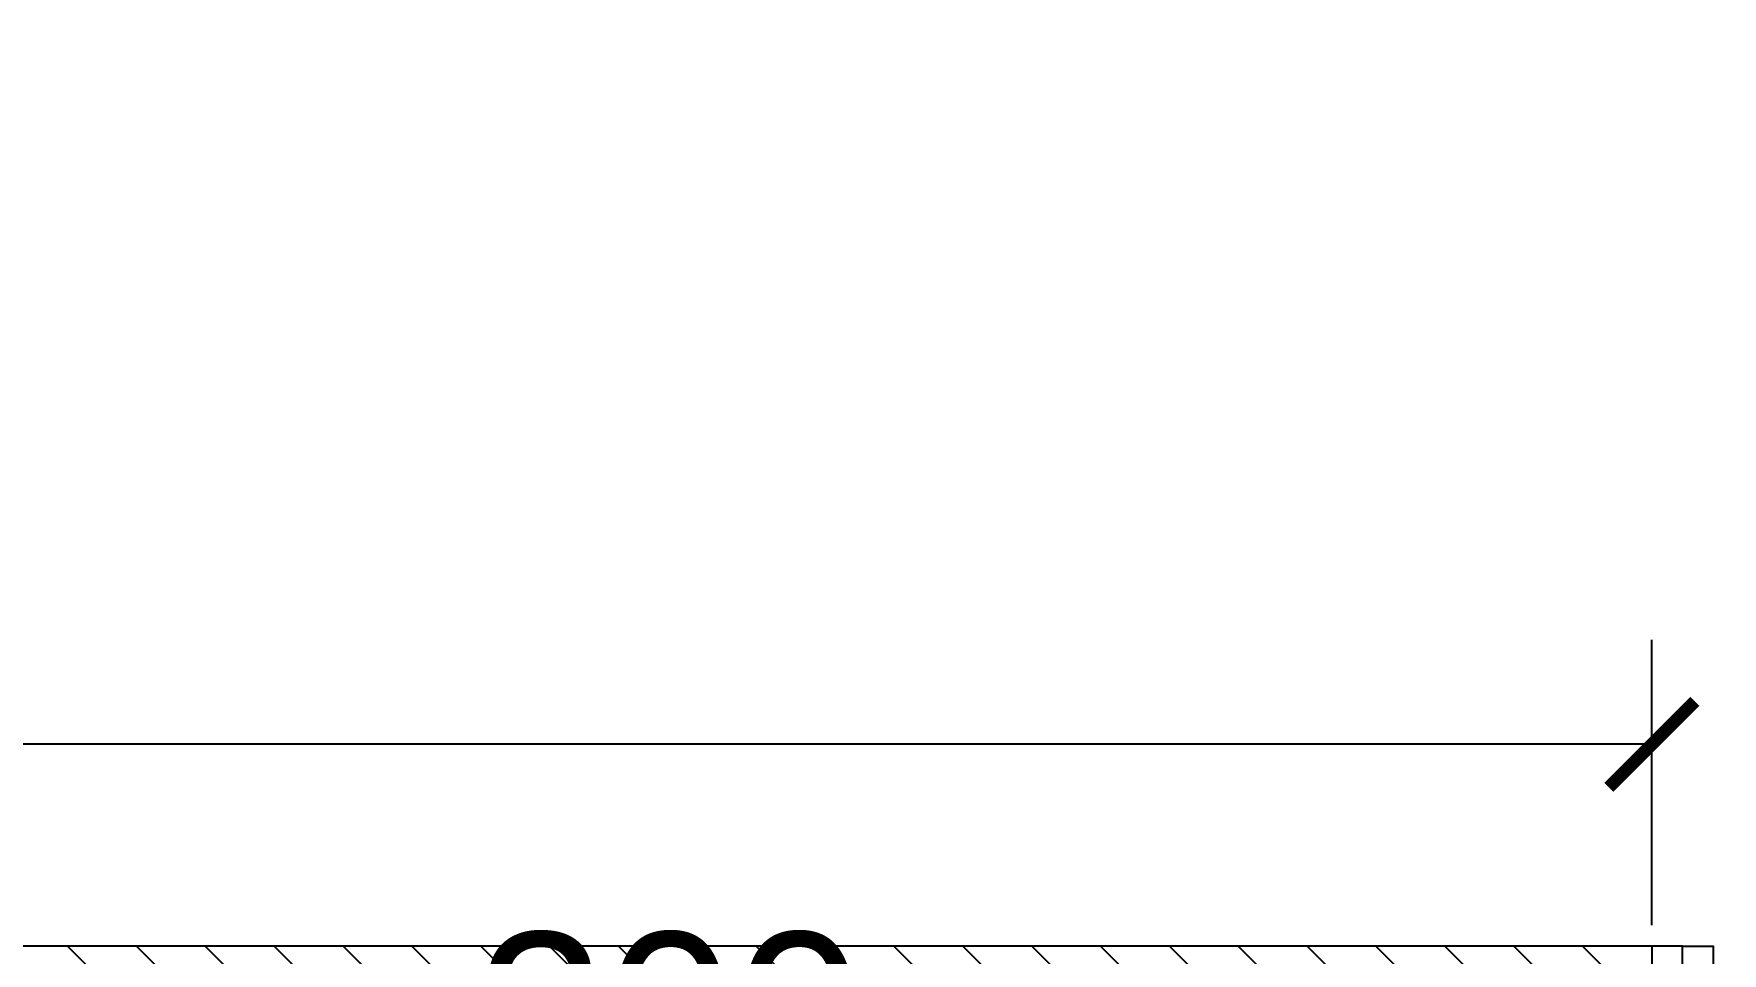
# Model space of a CAD drawing. Header units: millimetres. Extents: x -26398 to 135532, y -376633 to 43268.
# Drawn here: x 17815.8 to 18091.1, y -358282.1 to -358132.4 of the extents above; entities that cross this region are included whole.
import ezdxf

# ---------------------------------------------------------------- set-up
doc = ezdxf.new("R2010")
doc.units = ezdxf.units.MM
for name, color, linetype in [('A-Door', 150, 'Continuous'), ('cửa', 152, 'Continuous'), ('DIM', 7, 'Continuous'), ('DIM @ 10', 7, 'Continuous'), ('DIM @ 4.5', 7, 'Continuous'), ('DIM @ 5', 7, 'Continuous'), ('DIM @ 8', 7, 'Continuous'), ('NT', 1, 'Continuous'), ('TƯỜNG', 52, 'Continuous')]:
    doc.layers.add(name, color=color, linetype=linetype)
doc.styles.get("Standard").update_dxf_attribs({"font": 'arial.ttf'})
doc.dimstyles.new('SCALE dimmatbang', dxfattribs={"dimscale": 70, "dimtxt": 2.7, "dimasz": 1.4, "dimexe": 1.7, "dimexo": 0.7, "dimtad": 1, "dimtoh": 1, "dimdec": 1, "dimtxsty": 'Standard', "dimblk": 'ARCHTICK', "dimcen": 2.5, "dimclrd": 1, "dimclre": 256, "dimadec": 0, "dimazin": 0, "dimtfac": 1, "dimtdec": 1, "dimtmove": 0, "dimatfit": 3, "dimfxl": 1, "dimarcsym": 0})

# ---------------------------------------------------------------- blocks, each defined once
blk = doc.blocks.new('A$C7DB75F4D')
at = {"layer": 'A-Door'}
for points in [[(625, 740), (625, 660), (665, 660), (665, 740)], [(625, 180), (625, 660), (665, 660), (665, 180)], [(625, 100), (625, 180), (665, 180), (665, 100)], [(35, 100), (35, 60), (50, 60), (50, 50), (50, 0), (0, 0), (0, 100)], [(665, 100), (700, 100), (700, 0), (650, 0), (650, 50), (650, 60), (665, 60)]]:
    blk.add_lwpolyline(points, close=True, dxfattribs=at)
at = {"layer": 'NT', "color": 1}
blk.add_arc((650, 125), 615.5, 92.3278, 182.3278, dxfattribs=at)
blk = doc.blocks.new('CUA (D4)')
blk.add_wipeout([(111639.8, -24571.4), (111640.9, -25321.4), (111742.5, -25321.4), (111742.5, -24571.4)]).dxf.layer = 'TƯỜNG'
blk.add_lwpolyline([(111742.5, -24571.4), (111742.5, -24621.4), (111642.5, -24621.4), (111642.5, -24571.4)], close=True)
at = {"layer": 'cửa', "xscale": -1, "rotation": 270}
blk.add_blockref('A$C7DB75F4D', (111642.5, -25321.4), dxfattribs=at)
blk = doc.blocks.new('_ArchTick')
at = {"color": 0, "linetype": 'ByBlock', "const_width": 0.15}
blk.add_lwpolyline([(-0.5, -0.5), (0.5, 0.5)], dxfattribs=at)
blk = doc.blocks.new('*D8805')
at = {"layer": 'DEFPOINTS', "color": 0, "transparency": 16777216}
for p in [(17769.6, -358291), (18069.6, -358291), (17769.6, -358312.47)]:
    blk.add_point(p, dxfattribs=at)
at = {"layer": 'DIM', "lineweight": -2, "transparency": 16777216}
for p, q in [((17769.6, -358298), (17769.6, -358329.47)), ((18069.6, -358298), (18069.6, -358329.47))]:
    blk.add_line(p, q, dxfattribs=at)
at = {"layer": 'DIM', "color": 1, "lineweight": -2, "transparency": 16777216}
blk.add_line((18069.6, -358312.47), (17769.6, -358312.47), dxfattribs=at)
at = {"layer": 'DIM', "color": 1, "lineweight": -2, "transparency": 16777216, "xscale": 14, "yscale": 14, "zscale": 14, "rotation": 180}
blk.add_blockref('_ArchTick', (17769.6, -358312.47), dxfattribs=at)
at = {"layer": 'DIM', "color": 1, "lineweight": -2, "transparency": 16777216, "xscale": 14, "yscale": 14, "zscale": 14}
blk.add_blockref('_ArchTick', (18069.6, -358312.47), dxfattribs=at)
at = {"layer": 'DIM', "color": 0, "transparency": 16777216, "insert": (17919.6, -358292.42), "char_height": 27, "attachment_point": 5}
blk.add_mtext('300', dxfattribs=at)
blk = doc.blocks.new('*D8656')
at = {"layer": 'DEFPOINTS', "color": 0, "transparency": 16777216}
for p in [(17359.87, -358248.1), (17359.87, -358280.73), (18079.6, -358280.73)]:
    blk.add_point(p, dxfattribs=at)
at = {"layer": 'DIM', "lineweight": -2, "transparency": 16777216}
for p, q in [((17359.87, -358277.58), (17359.87, -358240.45)), ((18079.6, -358277.58), (18079.6, -358240.45))]:
    blk.add_line(p, q, dxfattribs=at)
at = {"layer": 'DIM', "color": 1, "lineweight": -2, "transparency": 16777216}
blk.add_line((18079.6, -358248.1), (17359.87, -358248.1), dxfattribs=at)
at = {"layer": 'DIM', "color": 1, "lineweight": -2, "transparency": 16777216, "xscale": 6.3, "yscale": 6.3, "zscale": 6.3, "rotation": 180}
blk.add_blockref('_ArchTick', (17359.87, -358248.1), dxfattribs=at)
at = {"layer": 'DIM', "color": 1, "lineweight": -2, "transparency": 16777216, "xscale": 6.3, "yscale": 6.3, "zscale": 6.3}
blk.add_blockref('_ArchTick', (18079.6, -358248.1), dxfattribs=at)
at = {"layer": 'DIM', "color": 0, "transparency": 16777216, "insert": (17719.74, -358237.98), "char_height": 12.15, "attachment_point": 5}
blk.add_mtext('719,7', dxfattribs=at)
blk = doc.blocks.new('*D8657')
at = {"layer": 'DEFPOINTS', "color": 0, "transparency": 16777216}
for p in [(17359.87, -358248.1), (17359.87, -358280.73), (18079.6, -358280.73)]:
    blk.add_point(p, dxfattribs=at)
at = {"layer": 'DIM', "lineweight": -2, "transparency": 16777216}
for p, q in [((17359.87, -358273.73), (17359.87, -358231.1)), ((18079.6, -358273.73), (18079.6, -358231.1))]:
    blk.add_line(p, q, dxfattribs=at)
at = {"layer": 'DIM', "color": 1, "lineweight": -2, "transparency": 16777216}
blk.add_line((18079.6, -358248.1), (17359.87, -358248.1), dxfattribs=at)
at = {"layer": 'DIM', "color": 1, "lineweight": -2, "transparency": 16777216, "xscale": 14, "yscale": 14, "zscale": 14, "rotation": 180}
blk.add_blockref('_ArchTick', (17359.87, -358248.1), dxfattribs=at)
at = {"layer": 'DIM', "color": 1, "lineweight": -2, "transparency": 16777216, "xscale": 14, "yscale": 14, "zscale": 14}
blk.add_blockref('_ArchTick', (18079.6, -358248.1), dxfattribs=at)
at = {"layer": 'DIM', "color": 0, "transparency": 16777216, "insert": (17719.74, -358225.62), "char_height": 27, "attachment_point": 5}
blk.add_mtext('719,7', dxfattribs=at)
blk = doc.blocks.new('*D8658')
at = {"layer": 'DEFPOINTS', "color": 0, "transparency": 16777216}
for p in [(17359.87, -358248.1), (17359.87, -358280.73), (18079.6, -358280.73)]:
    blk.add_point(p, dxfattribs=at)
at = {"layer": 'DIM', "lineweight": -2, "transparency": 16777216}
for p, q in [((17359.87, -358275.13), (17359.87, -358234.5)), ((18079.6, -358275.13), (18079.6, -358234.5))]:
    blk.add_line(p, q, dxfattribs=at)
at = {"layer": 'DIM', "color": 1, "lineweight": -2, "transparency": 16777216}
blk.add_line((18079.6, -358248.1), (17359.87, -358248.1), dxfattribs=at)
at = {"layer": 'DIM', "color": 1, "lineweight": -2, "transparency": 16777216, "xscale": 11.2, "yscale": 11.2, "zscale": 11.2, "rotation": 180}
blk.add_blockref('_ArchTick', (17359.87, -358248.1), dxfattribs=at)
at = {"layer": 'DIM', "color": 1, "lineweight": -2, "transparency": 16777216, "xscale": 11.2, "yscale": 11.2, "zscale": 11.2}
blk.add_blockref('_ArchTick', (18079.6, -358248.1), dxfattribs=at)
at = {"layer": 'DIM', "color": 0, "transparency": 16777216, "insert": (17719.74, -358230.12), "char_height": 21.6, "attachment_point": 5}
blk.add_mtext('719,7', dxfattribs=at)
blk = doc.blocks.new('*D8659')
at = {"layer": 'DEFPOINTS', "color": 0, "transparency": 16777216}
for p in [(17359.87, -358248.1), (17359.87, -358280.73), (18079.6, -358280.73)]:
    blk.add_point(p, dxfattribs=at)
at = {"layer": 'DIM', "lineweight": -2, "transparency": 16777216}
for p, q in [((17359.87, -358277.23), (17359.87, -358239.6)), ((18079.6, -358277.23), (18079.6, -358239.6))]:
    blk.add_line(p, q, dxfattribs=at)
at = {"layer": 'DIM', "color": 1, "lineweight": -2, "transparency": 16777216}
blk.add_line((18079.6, -358248.1), (17359.87, -358248.1), dxfattribs=at)
at = {"layer": 'DIM', "color": 1, "lineweight": -2, "transparency": 16777216, "xscale": 7, "yscale": 7, "zscale": 7, "rotation": 180}
blk.add_blockref('_ArchTick', (17359.87, -358248.1), dxfattribs=at)
at = {"layer": 'DIM', "color": 1, "lineweight": -2, "transparency": 16777216, "xscale": 7, "yscale": 7, "zscale": 7}
blk.add_blockref('_ArchTick', (18079.6, -358248.1), dxfattribs=at)
at = {"layer": 'DIM', "color": 0, "transparency": 16777216, "insert": (17719.74, -358236.86), "char_height": 13.5, "attachment_point": 5}
blk.add_mtext('719,7', dxfattribs=at)
blk = doc.blocks.new('*U9405')
at = {"layer": 'DIM @ 10'}
dim = blk.add_linear_dim(base=(17769.6, -358312.47), p1=(18069.6, -358291), p2=(17769.6, -358291), angle=180, dimstyle='SCALE dimmatbang', override={"dimscale": 10, "dimtix": 0, "dimtofl": 1, "dimtmove": 0, "dimatfit": 3}, dxfattribs=at)
dim.commit()
dim.dimension.update_dxf_attribs({"geometry": '*D8805', "text_midpoint": (17919.6, -358292.42)})
blk = doc.blocks.new('*U9408')
at = {"layer": 'DIM @ 10'}
dim = blk.add_linear_dim(base=(17359.87, -358248.1), p1=(18079.6, -358280.73), p2=(17359.87, -358280.73), angle=180, dimstyle='SCALE dimmatbang', override={"dimscale": 10, "dimtix": 0, "dimtofl": 1, "dimtmove": 0, "dimatfit": 3}, dxfattribs=at)
dim.commit()
dim.dimension.update_dxf_attribs({"geometry": '*D8657', "text_midpoint": (17719.74, -358225.62)})
at = {"layer": 'DIM @ 4.5'}
dim = blk.add_linear_dim(base=(17359.87, -358248.1), p1=(18079.6, -358280.73), p2=(17359.87, -358280.73), angle=180, dimstyle='SCALE dimmatbang', override={"dimscale": 4.5, "dimtix": 0, "dimtofl": 1, "dimtmove": 0, "dimatfit": 3}, dxfattribs=at)
dim.commit()
dim.dimension.update_dxf_attribs({"geometry": '*D8656', "text_midpoint": (17719.74, -358237.98)})
at = {"layer": 'DIM @ 5'}
dim = blk.add_linear_dim(base=(17359.87, -358248.1), p1=(18079.6, -358280.73), p2=(17359.87, -358280.73), angle=180, dimstyle='SCALE dimmatbang', override={"dimscale": 5, "dimtix": 0, "dimtofl": 1, "dimtmove": 0, "dimatfit": 3}, dxfattribs=at)
dim.commit()
dim.dimension.update_dxf_attribs({"geometry": '*D8659', "text_midpoint": (17719.74, -358236.86)})
at = {"layer": 'DIM @ 8'}
dim = blk.add_linear_dim(base=(17359.87, -358248.1), p1=(18079.6, -358280.73), p2=(17359.87, -358280.73), angle=180, dimstyle='SCALE dimmatbang', override={"dimscale": 8, "dimtix": 0, "dimtofl": 1, "dimtmove": 0, "dimatfit": 3}, dxfattribs=at)
dim.commit()
dim.dimension.update_dxf_attribs({"geometry": '*D8658', "text_midpoint": (17719.74, -358230.12)})

msp = doc.modelspace()

# ---------------------------------------------------------------- hatches: boundary and pattern name
at = {"layer": 'TƯỜNG'}
h = msp.add_hatch(dxfattribs=at)
h.set_pattern_fill('ANSI31', color=256, scale=2.5, angle=90)
h.set_pattern_definition([(135, (13712.819, -369068.479), (-5.61266, -5.61266), [])])
h.paths.add_polyline_path([(16079.6, -358281), (16079.6, -358661), (16089.6, -358661), (16089.6, -358291), (16674.6, -358291), (16674.6, -358661), (16684.6, -358661), (16684.6, -358291), (16974.6, -358291), (16974.6, -358661), (16984.6, -358661), (16984.6, -358291), (17274.6, -358291), (17274.6, -358661), (17284.6, -358661), (17284.6, -358291), (18069.6, -358291), (18069.6, -358661), (18079.6, -358661), (18079.6, -358291), (18659.6, -358291), (18659.6, -358281), (18079.6, -358281), (16679.6, -358281)], flags=17)
h.paths.add_polyline_path([(16689.6, -358071), (16689.6, -357701), (16679.6, -357701), (16679.6, -358071), (16089.6, -358071), (16089.6, -357701), (16079.6, -357701), (16079.6, -358081), (16679.6, -358081), (17679.6, -358081), (18659.6, -358081), (18659.6, -358071), (17689.6, -358071), (17689.6, -357701), (17679.6, -357701), (17679.6, -358071)], flags=17)
h.paths.add_polyline_path([(15799.6, -358661), (15799.6, -358681), (18679.6, -358681), (18679.6, -357681), (15779.6, -357681), (15779.6, -358661), (15799.6, -358661), (15799.6, -357701), (18659.6, -357701), (18659.6, -358661)])
h.paths.add_polyline_path([(15779.6, -358661), (15779.6, -358681), (15799.6, -358681), (15799.6, -358661)], flags=17)

# ---------------------------------------------------------------- linework, layer by layer
msp.add_lwpolyline([(17284.6, -358661), (17284.6, -358291), (18069.6, -358291), (18069.6, -358661), (18079.6, -358661), (18079.6, -358291), (18659.6, -358291), (18659.6, -358281), (18079.6, -358281), (16679.6, -358281), (16079.6, -358281), (16079.6, -358661), (16089.6, -358661), (16089.6, -358291), (16674.6, -358291), (16674.6, -358661), (16684.6, -358661), (16684.6, -358291), (16974.6, -358291), (16974.6, -358661), (16984.6, -358661), (16984.6, -358291), (17274.6, -358291), (17274.6, -358661)], close=True, dxfattribs=at)

# ---------------------------------------------------------------- block references
at = {"layer": 'DIM'}
msp.add_blockref('*U9405', (0, 0), dxfattribs=at)

# ---------------------------------------------------------------- next in the draw order: block references
at = {"layer": 'TƯỜNG', "xscale": -0.1, "yscale": 0.1, "zscale": 0.1, "rotation": 90}
msp.add_blockref('CUA (D4)', (15622.46, -347116.75), dxfattribs=at)

# ---------------------------------------------------------------- next in the draw order: block references
at = {"layer": 'DIM'}
msp.add_blockref('*U9408', (0, 0), dxfattribs=at)

doc.saveas('drawing.dxf')
